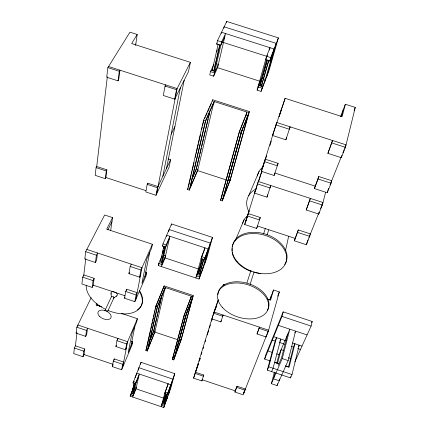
<?xml version="1.0" encoding="UTF-8"?>
<svg xmlns="http://www.w3.org/2000/svg" width="429" height="429" viewBox="0 0 429 429"><rect width="100%" height="100%" fill="white"/><g stroke="black" fill="none" stroke-linecap="round" stroke-linejoin="round"><path stroke-width="0.64" d="M75.429 345.828L74.383 348.016L73.729 353.614L83.028 356.751L84.041 354.563L84.786 348.981L75.429 345.828L76.957 332.904M85.714 336.39L86.492 330.459L87.537 328.249L86.749 334.18L85.714 336.39L76.126 333.167L76.823 327.214L91.157 297.64M82.69 277.161L81.885 283.998L92.165 287.419L93.259 285.178L94.165 278.367L83.821 274.919L82.69 277.161L93.061 280.614L92.165 287.419M110.65 230.748L112.564 217.6L104.633 214.988L85.677 251.667L84.819 258.982L95.447 262.51L96.573 260.253L97.539 252.971L96.402 255.228L95.447 262.51M96.075 167.632L95.168 175.348L105.282 178.662L105.893 177.531L106.901 169.841L96.707 166.506L96.075 167.632L106.285 170.973L105.282 178.662M135.644 45.238L137.189 34.481L129.976 32.17L107.867 67.6L106.73 77.22L118.029 80.867L118.688 79.756L119.943 70.174L119.273 71.278L118.029 80.867M77.735 326.335L77.89 325.01L127.606 341.693L122.581 367.546M83.671 276.163L85.741 258.682M96.557 167.793L107.33 76.78M83.028 356.751L83.762 351.174L84.786 348.981M99.592 306.638L99.78 305.33M112.318 366.623L113.299 361.116L114.253 358.896L123.649 362.06L122.715 364.291L121.654 369.766L112.318 366.623L113.031 364.961M126.475 347.522L125.525 349.764L115.9 346.53L116.945 340.68L117.921 338.443L117.691 339.741M124.523 298.214L125.724 291.489L126.748 289.216L137.141 292.675L136.138 294.959L134.845 301.651L124.523 298.214L125.032 297.077M140.599 274.871L139.586 277.166L128.915 273.622L130.196 266.436L131.242 264.146M114.034 360.124L114.253 358.896M126.528 290.438L126.748 289.216M158.017 186.572L147.774 183.215L147.217 184.373L145.839 191.956L156.006 195.286L169.064 167.256L170.597 159.717L168.055 158.891M165.299 86.781L165.642 84.894L165.047 86.02L163.331 95.485L174.689 99.147L188.492 71.686L190.385 62.355L131.665 43.527L137.189 34.481M147.544 184.481L147.774 183.215M125.525 349.764L126.652 343.94L137.366 318.699L121.487 313.39M139.586 277.166L140.969 270.013L152.397 244.251L106.714 229.166L112.564 217.6M135.837 299.367L141.994 267.712L86.84 249.421M156.006 195.286L157.475 187.73L170.597 159.717M174.689 99.147L176.523 89.72L190.385 62.355M156.547 194.128L177.097 88.583L108.548 66.506M162.838 176.287L180.341 87.902M166.5 168.468L184.191 80.239M130.915 346.064L134.883 326.271M144.814 276.769L149.657 252.633M131.43 341.382L132.695 341.811L132.089 344.809L121.654 369.766M137.366 318.699L136.701 321.981L132.127 332.775L128.212 352.52L132.695 341.811M145.452 272.002L146.707 272.42L145.973 276.061L134.845 301.651M152.397 244.251L151.587 248.262L146.718 259.272L141.935 283.376L146.707 272.42M138.942 375.541L135.639 383.837L133.006 382.947L141.012 362.307L174.769 373.664L170.71 388.325L163.765 407.55L130.153 396.181L133.746 386.508M169.391 238.503L165.691 247.179L162.484 246.123L162.961 243.903L171.568 223.949L212.489 237.409L206.574 258.789L199.002 279.032L158.296 265.551L158.751 263.438L161.947 255.952M131.687 394.192L134.084 383.151M160.296 262.473L163.808 246.305M132.513 391.527L134.068 384.379M162.596 253.282L163.299 250.043M163.578 248.75L164.141 246.166M136.438 374.158L136.658 373.15L170.785 384.652L166.774 399.222M166.457 236.347L166.699 235.231L208.167 248.9L202.29 270.243M132.717 393.843L134.99 383.456M161.374 262.832L164.908 246.67M133.258 392.481L135.253 383.381M161.98 261.4L165.101 247.174M138.283 370.281L138.846 367.701L172.79 379.123L168.753 393.742M168.731 231.467L169.149 229.553L210.344 243.114L204.445 264.478M285.505 250.665L288.631 236.374M135.972 382.336L132.733 397.056L135.993 388.824L139.28 374.034L135.972 382.336L133.328 381.44M166.173 244.959L161.422 266.586L165.074 257.936L169.884 236.282L166.173 244.959L162.961 243.903M140.583 364.248L141.012 362.307M171.284 225.225L171.568 223.949M145.881 350.552L155.818 306.231L164.151 285.896L193.206 295.549L181.188 339.655L173.718 359.899L172.324 359.432L184.025 315.631L191.329 296.182L165.154 287.484L157.304 306.724L147.27 351.019L145.881 350.552L146.525 348.589M146.67 347.94L150.724 329.885M151.013 328.593L151.593 326.013M151.882 324.726L152.461 322.147M152.751 320.854L153.33 318.275M153.62 316.988L154.199 314.403M154.488 313.116L155.067 310.537M155.357 309.245L155.936 306.665M156.29 305.078L156.081 306.022L163.701 287.006M213.926 64.27L210.473 71.611L209.722 74.936L213.663 76.201L217.594 67.696L225.552 33.542L221.578 41.908L213.663 76.201M224.732 37.066L220.758 45.447L216.693 44.149L217.492 40.605L226.727 21.45L278.4 37.881L268.752 71.412L261.041 91.404L257.089 90.133L266.602 56.274L270.007 47.705L269.353 50.027M218.168 44.251L212.178 70.538L212.612 69.6M216.784 51.834L217.224 49.909M221.251 33.43L221.52 32.255L274.056 48.992L264.403 82.695M161.846 295.093L153.48 331.622L150.52 338.99M153.914 330.534L156.735 318.243M157.03 316.951L157.625 314.36M157.92 313.068L161.481 297.544M163.562 288.486L164.151 285.896M219.718 44.745L213.685 71.021L214.339 69.616L220.082 44.637M223.852 28.094L224.147 26.807L276.249 43.388L266.597 77.011M187.57 189.57L203.598 120.147L212.741 99.78L249.324 111.561L230.239 179.96L222.249 200.911L220.517 200.343L239.328 131.698L247.05 112.092L214.076 101.469L205.48 120.758L189.302 190.138L187.57 189.57L188.09 188.358M147.27 351.019L154.842 332.078L165.154 287.484M188.369 187.114L191.061 175.472M191.361 174.174L191.961 171.589M192.256 170.297L194.053 162.532M195.249 157.357L195.849 154.772M196.15 153.475L197.496 147.656M197.79 146.364L198.391 143.774M198.691 142.482L200.482 134.717M201.678 129.542L202.279 126.957M202.579 125.665L203.625 121.134M226.432 22.732L226.727 21.45M164.784 289.924L165.385 287.328M209.749 111.492L196.257 168.785L197.946 169.337L190.101 187.677L205.647 121.091L213.722 102.965M196.434 168.946L196.739 167.664L192.047 178.561M196.89 167.015L199.651 155.298M199.962 153.995L201.34 148.139M201.646 146.836L203.491 139.028M203.796 137.725L205.636 129.912M205.947 128.609L208.247 118.849M208.553 117.546L209.625 112.988M212.393 101.271L212.741 99.78M294.836 361.91L311.105 326.072L312.189 321.482L283.199 311.872L265.862 354.617L264.634 359.068L270.227 360.939M189.302 190.138L197.646 170.613L214.076 101.469M213.749 103.813L214.21 101.861M267.294 370.147L268.699 366.784L276.555 337.634L275.155 341.039L267.294 370.147L290.487 377.906L292.01 374.581L299.179 345.168L298.423 346.852M290.487 377.906L290.798 376.63M327.89 153.346L332.523 140.498L327.89 153.346L341.296 157.679L345.442 147.324L355.271 107.416L345.35 104.242L340.583 116.736M288.438 367.203L293.441 347.131L294.932 343.752L289.13 367.101L285.403 365.857M341.296 157.679L341.913 155.207M274.426 372.077L271.38 383.692L277.08 385.607L288.17 360.569L295.576 331.102L294.814 332.845M331.07 183.21L331.697 180.732L318.736 176.528L314.403 188.562L327.257 192.739L331.07 183.21L318.066 178.995L314.403 188.562M327.257 192.739L327.729 190.878M277.08 385.607L277.579 383.665M279.687 378.957L279.231 380.748L273.488 378.828L275.043 372.865M271.38 383.692L282.244 358.59L289.822 329.193L278.995 354.649L276.796 363.041M306.209 209.963L310.36 198.412L306.209 209.963L318.726 214.044L322.345 205.003L325.616 192.283M287.591 334.438L281.558 357.759L278.265 365.39M318.726 214.044L319.208 212.183M277.397 363.856L281.097 349.705L283.574 350.536M345.35 104.242L342.117 116.624L285.092 98.327L272.538 135.478L285.87 139.779L290.133 126.834L289.344 129.242L275.847 124.893M306.429 244.761L310.424 233.918L298.294 229.949L294.391 240.814L306.429 244.761L307.078 242.283M341.42 116.683L343.205 109.862M173.718 359.899L185.516 316.13L193.206 295.549M167.423 386.481L168.157 383.762L165.085 392.16L161.175 406.676L163.991 398.949M174.362 357.931L185.698 315.894M204.971 247.849L201.614 256.66L195.865 277.992L199.179 269.219L201.973 258.901M187.784 309.314L178.957 341.538M190.556 299.045L191.329 296.182M165.422 393.854L164.205 398.353L135.993 388.824M204.526 249.49L204.821 248.396M318.066 178.995L318.736 176.528M264.634 359.068L281.976 316.409L283.199 311.872M162.891 404.499L165.792 393.822M197.962 275.284L202.381 259.014M163.395 403.121L165.782 394.321M198.681 273.203L202.595 258.805M192.53 297.603L181.006 339.929L179.638 339.473L176.877 346.916M163.883 404.831L166.795 394.165M199.163 275.681L203.603 259.422M164.382 403.453L166.956 394.031M199.71 274.228L203.813 259.213M163.765 407.55L167.165 397.796L164.591 396.927L161.556 405.255L164.151 406.129M167.755 385.253L164.688 393.64L167.331 394.535L174.769 373.664M199.002 279.032L202.863 268.163L201.614 267.75M201.394 257.872L201.024 258.848L204.242 259.91L212.489 237.409M222.249 200.911L241.216 132.309L249.324 111.561M222.705 199.716L241.677 131.124M227.273 182.379L228.464 179.274L242.723 127.745M245.93 116.146L247.05 112.092M294.391 240.814L298.294 229.949M229.81 181.097L248.89 112.688M257.03 333.934L259.497 327.161L257.03 333.934L266.087 336.947L268.281 331.402L279.338 291.908L273.498 289.977L269.691 299.994M266.087 336.947L266.425 335.741M266.666 59.54L260.494 81.446L217.594 67.696M267.235 60.065L259.947 85.854L267.433 59.931M268.64 60.516L261.309 86.293L268.651 61.02M261.041 91.404L265.337 79.429L261.417 78.175L258.006 86.856L261.98 88.127M267.562 54.864L265.615 59.77L269.707 61.074L270.704 57.583L278.4 37.881M244.46 390.449L243.538 393.661L268.618 330.196L214.012 312.028L193.597 378.158L201.85 380.931L202.231 379.778L235.264 390.878L237.033 386.213L245.372 389.017L243.2 394.836L234.915 392.047L235.264 390.878M273.498 289.977L270.597 300.086L267.46 299.045M270.088 300.021L271.359 295.608M234.915 392.047L237.033 386.213M199.163 361.357L200.129 358.226M201.292 354.467L201.871 352.59M203.03 348.831L203.609 346.954M205.153 341.945L205.732 340.068M207.282 335.049L208.65 330.62M209.432 328.088L210.408 324.925M211.583 321.128L212.167 319.23M214.902 310.365L215.878 307.202M215.889 308.081L216.87 304.906M223.498 284.491L223.107 285.762L223.498 284.491L224.753 284.904M260.264 217.508L256.665 228.448L244.686 224.523L247.361 215.969L248.193 213.556L260.264 217.508L259.47 219.932L247.361 215.969M257.405 183.859L270.002 187.961L270.796 185.537L266.967 197.168L254.515 193.104L261.921 170.79M278.099 163.358L274.115 175.477L261.325 171.321L264.371 161.583L265.208 159.175L278.099 163.358L277.306 165.776L264.371 161.583M245.517 222.109L258.237 181.451L322.983 202.52L320.576 208.548M262.162 168.913L276.678 122.501L346.053 144.852L344.589 148.509M256.21 189.248L256.805 187.355M258.778 181.054L260.95 174.126M269.938 145.442L271.343 140.969M278.952 116.672L283.296 104.065M261.363 173.504L261.958 171.616M279.327 116.216L281.73 108.558M283.494 103.427L285.092 98.327M267.117 234.974L268.699 229.917M250.037 284.62L254.048 271.879M263.545 234.052L265.353 228.367M246.884 283.092L250.944 270.372M201.85 380.931L203.759 375.037L195.458 372.249M218.211 300.429L211.856 318.886L220.871 321.889L223.091 315.052L222.694 316.237L213.604 313.213L218.323 299.512M256.665 228.448L257.459 226.024L295.082 238.352M266.967 197.168L267.76 194.739M274.115 175.477L274.909 173.053L315.074 186.095M285.87 139.779L286.663 137.371M203.759 375.037L203.373 376.195L195.061 373.402L198.348 363.792M220.871 321.889L221.267 320.704M193.597 378.158L198.477 363.894M244.686 224.523L249.405 210.805M199.592 360.172L200.209 358.365M261.148 173.493L261.797 171.605M254.515 193.104L255.346 190.696M272.538 135.478L273.37 133.081M261.325 171.321L266.709 155.77M167.331 394.535L170.377 386.138M173.938 359.078L181.413 338.83M173.429 356.22L172.967 357.459L184.218 315.401L191.077 297.12M172.324 359.432L173.466 356.343M185.264 317.063L192.948 296.487M204.242 259.91L207.561 251.088M199.748 267.133L196.423 275.917L199.571 276.957M223.059 198.45L230.164 179.831L228.464 179.274M201.582 257.389L204.376 250.037M222.034 196.021L221.321 197.882L239.387 132.003L246.643 113.572M220.517 200.343L221.466 197.866M277.67 296.203L279.338 291.908M241.264 132.609L248.477 114.162M269.707 61.074L273.058 52.472M257.089 90.133L258.548 86.411M259.518 83.928L260.247 82.062M354.054 110.51L355.271 107.416M132.759 394.036L133.119 393.13M130.153 396.181L133.199 388.545M307.32 241.683L308.038 239.891M308.993 237.505L319.122 212.183M327.89 190.256L328.603 188.47M330.035 184.899L341.425 156.419M342.884 152.767L344.101 149.726M148.986 342.449L153.673 330.786L155.035 331.242L147.914 349.056L157.556 306.515L164.934 288.433M133.006 382.947L133.553 381.574M135.092 377.74L136.331 374.662M279.842 341.312L280.791 339.044L273.064 368.248L271.637 371.6M235.156 240.996L244.106 219.702M161.433 262.998L161.84 262.044M158.296 265.551L159.03 263.824M248.718 195.662L259.1 171.364M193.045 176.834L196.176 169.552M162.484 246.123L162.891 245.163M115.9 346.53L116.388 345.415M204.585 118.677L205.4 116.865M205.941 115.658L207.025 113.245M207.566 112.033L209.191 108.414M209.733 107.207L211.352 103.582M311.642 322.688L312.189 321.482M128.915 273.622L129.435 272.479M107.599 311.54L113.894 297.844M111.443 296.568L104.832 310.848A1.405 0.831 23.8 0 1 106.21 310.65A1.405 0.831 23.8 0 1 107.389 311.701M96.75 305.839L97.603 304.038M96.654 303.7L96.08 304.901L101.796 306.81M76.126 333.167L76.657 332.067M216.693 44.149L217.267 42.954M171.155 134.288L174.909 126.523M93.061 280.614L94.165 278.367M107.893 229.778L111.969 221.686M106.285 170.973L106.901 169.841M135.146 45.061L135.837 43.924M113.728 298.005L116.736 295.913M217.492 40.605L270.704 57.583M215.578 63.497L218.366 64.388L214.425 72.876L210.473 71.611M214.339 69.616L215.733 70.061M259.137 83.977L260.51 84.416M261.872 84.851L263.095 85.242M211.138 70.206L215.079 71.471M258.574 85.414L262.537 86.685M107.867 67.6L119.273 71.278M165.047 86.02L176.523 89.72M331.874 142.948L345.442 147.324M203.598 120.147L205.48 120.758M239.328 131.698L241.216 132.309M309.684 200.879L322.345 205.003M197.646 170.613L226.206 179.923M297.608 232.416L309.776 236.395M147.217 184.373L157.475 187.73M105.893 177.531L145.763 190.594M201.614 256.66L204.842 257.722M163.058 255.003L165.54 255.823L161.883 264.478L158.751 263.438M165.074 257.936L199.179 269.219M281.976 316.409L311.105 326.072M85.677 251.667L96.402 255.228M130.196 266.436L140.969 270.013M278.33 325.375L307.084 334.926M259.148 328.367L268.281 331.402M273.729 336.695L286.288 340.878M292.508 342.948L302.011 346.106M272.34 340.106L275.155 341.039M279.37 342.444L284.84 344.267M291.629 346.53L293.441 347.131M297.662 348.536L300.482 349.474M125.724 291.489L136.138 294.959M93.259 285.178L124.909 295.726M155.818 306.231L157.304 306.724M184.025 315.631L185.516 316.13M267.932 350.954L272.233 352.391M276.539 353.828L278.995 354.649M288.229 357.727L290.69 358.547M282.244 358.59L288.17 360.569M274.646 362.264L278.989 363.712M274.576 362.392L277.064 363.224M285.762 366.13L288.25 366.961M268.699 366.784L292.01 374.581M154.842 332.078L177.526 339.671M76.823 327.214L86.492 330.459M116.945 340.68L126.652 343.94M236.69 387.387L245.034 390.192M74.383 348.016L83.762 351.174M113.299 361.116L122.715 364.291M84.041 354.563L113.267 364.409M165.085 392.16L167.739 393.055M134.261 386.685L136.315 387.376L133.049 395.613L130.464 394.739M111.014 293.484L111.374 297.002A1.384 0.837 23.9 0 1 112.242 296.257A1.384 0.837 23.9 0 1 113.814 297.077A1.384 0.837 23.9 0 1 113.492 298.107M139.532 290.589A29.617 18.002 24 0 1 137.441 309.797M139.205 291.334A29.639 17.997 24 0 1 136.358 311.03A29.639 17.997 24 0 1 107.749 310.317M105.443 309.271A29.639 17.997 24 0 1 86.25 285.285M114.5 291.908A3.368 2.043 23.9 0 1 117.219 294.155A3.368 2.043 23.9 0 1 116.162 296.171M111.25 294.085A3.368 2.043 23.9 0 1 113.664 291.704M217.932 294.6A26.282 16.887 17.9 0 1 248.552 283.644A26.282 16.887 17.9 0 1 267.267 310.387M260.719 273.461A26.319 17.959 17.6 0 1 254.161 272.34M251.233 271.444A26.319 17.959 17.6 0 1 232.164 252.016M232.084 250.804A26.319 17.959 17.6 0 1 232.25 248.434M242.696 223.209A23.895 16.833 17.5 0 1 247.131 216.232M232.443 247.061A28.008 19.171 17.5 0 1 266.146 234.357A28.008 19.171 17.5 0 1 284.636 264.505M248.745 211.406A27.96 20.26 17.2 0 1 255.545 189.21M257.389 175.997A25.332 18.919 17 0 1 263.315 166.667M99.351 316.194A7.062 4.151 23.8 0 0 110.773 318.082A7.062 4.151 23.8 0 0 103.475 310.205A7.062 4.151 23.8 0 0 99.351 316.194M222.549 307.561A26.319 16.881 17.9 0 0 266.554 312.13A26.319 16.881 17.9 0 0 240.149 283.156A26.319 16.881 17.9 0 0 222.549 307.561M237.14 261.545A28.046 19.171 17.5 0 0 284.288 265.739A28.046 19.171 17.5 0 0 256.612 233.655A28.046 19.171 17.5 0 0 237.14 261.545"/></g></svg>
